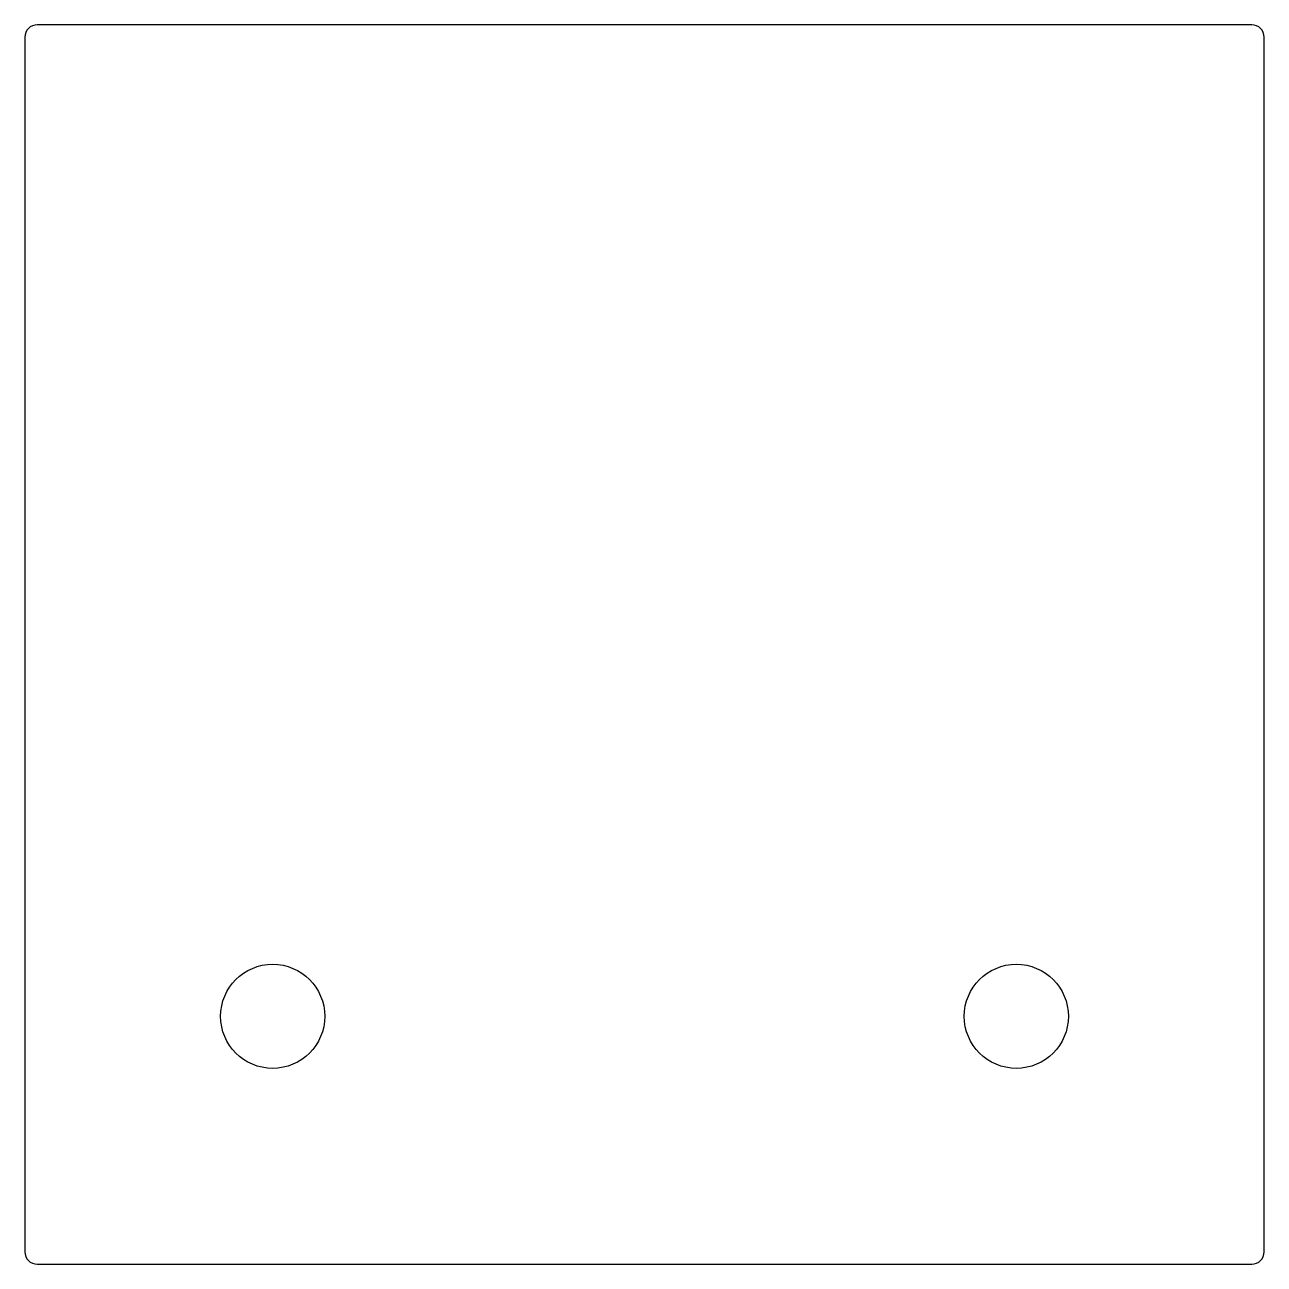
# Model space of a CAD drawing. Extents: x 0 to 50, y 0 to 50.
import ezdxf

# ---------------------------------------------------------------- set-up
doc = ezdxf.new("R2010")
doc.units = 0
doc.header["$MEASUREMENT"] = 0
doc.layers.get('0').update_dxf_attribs({"linetype": 'CONTINUOUS'})

msp = doc.modelspace()

# ---------------------------------------------------------------- linework, layer by layer
for p, q in [((49.5, 50), (0.5, 50)), ((0, 49.5), (0, 0.5)), ((50, 0.5), (50, 49.5)), ((0.5, 0), (49.5, 0))]:
    msp.add_line(p, q)
for centre in [(10, 10), (40, 10)]:
    msp.add_circle(centre, 2.1)
for centre, start, end in [((0.5, 49.5), 90, 180), ((49.5, 49.5), 0, 90), ((0.5, 0.5), 180, 270), ((49.5, 0.5), 270, 0)]:
    msp.add_arc(centre, 0.5, start, end)

doc.saveas('drawing.dxf')
